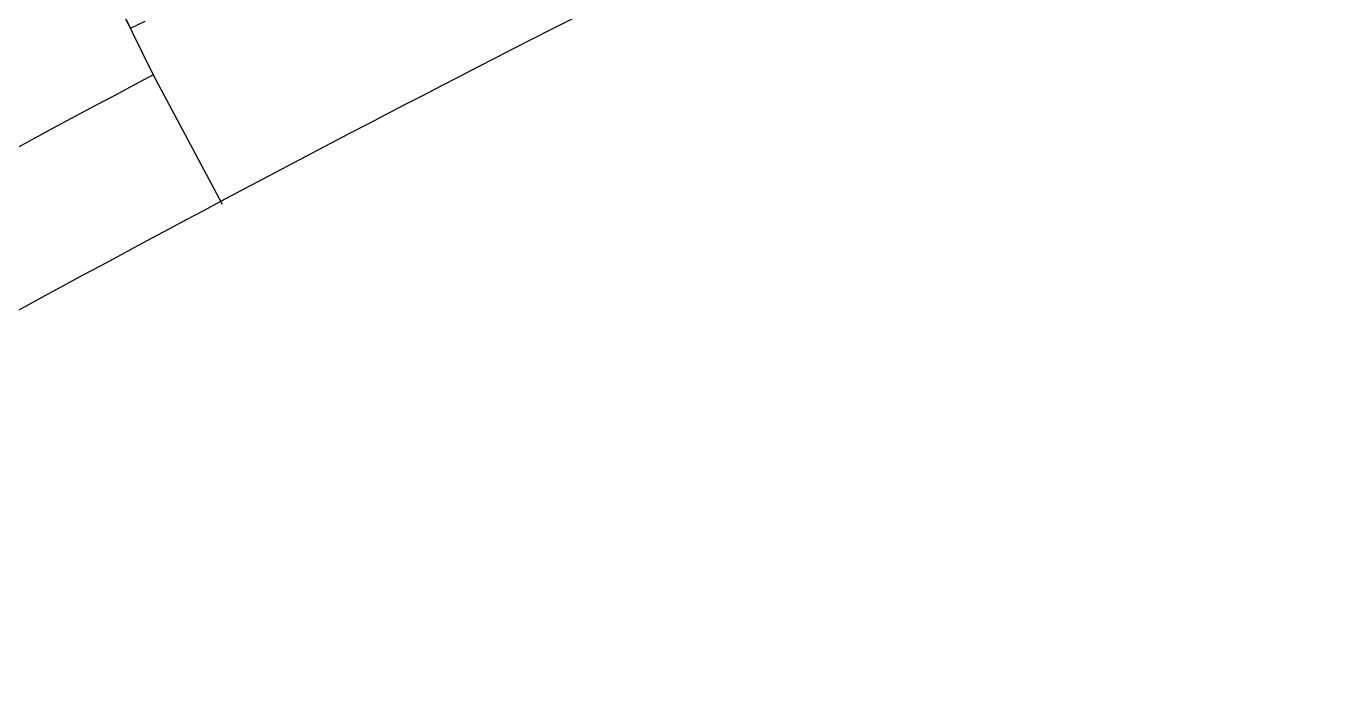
# Model space of a CAD drawing. Header units: millimetres. Extents: x -27104 to 125781, y -3376 to 46996.
# Drawn here: x 55972.76 to 55999.69, y 18992.41 to 19006.17 of the extents above; entities that cross this region are included whole.
import ezdxf

# ---------------------------------------------------------------- set-up
doc = ezdxf.new("R2010")
doc.units = ezdxf.units.MM
doc.header["$LTSCALE"] = 100
doc.header["$MEASUREMENT"] = 0
doc.layers.get('0').update_dxf_attribs({"linetype": 'CONTINUOUS'})
for name, color, linetype in [('ELE9', 9, 'CONTINUOUS'), ('WIN', 4, 'CONTINUOUS'), ('WIN2', 5, 'CONTINUOUS')]:
    doc.layers.add(name, color=color, linetype=linetype)

# ---------------------------------------------------------------- blocks, each defined once
blk = doc.blocks.new('A$C37502152')
at = {"ltscale": 1000}
blk.add_wipeout([(1400, 246), (0, 246), (0, 0), (1400, 0)], dxfattribs=at)
at = {"layer": 'WIN', "ltscale": 1000}
blk.add_line((1400, 0), (1400, 246), dxfattribs=at)
at = {"layer": 'WIN2'}
for p, q in [((1399, 246), (1382.9, 246)), ((1400, 172.8), (1400, 245))]:
    blk.add_line(p, q, dxfattribs=at)
blk.add_arc((1399, 245), 1, 0, 90, dxfattribs=at)
blk = doc.blocks.new('ggtyu')
at = {"layer": 'ELE9', "color": 253, "ltscale": 0.1}
blk.add_lwpolyline([(55785.897, 19168.978, 0.0156), (55761.084, 19154.8), (55761.251, 19154.51), (55749.391, 19147.663), (55749.509, 19147.458, 0.059062), (55666.899, 19078.127)], format="xyb", dxfattribs=at)
blk.add_lwpolyline([(55785.897, 19168.978), (55787.305, 19166.332)], dxfattribs=at)
blk.add_arc((56000.646, 18764.339), 455.16, 117.95528, 121.17103, dxfattribs=at)
at = {"layer": 'ELE9', "color": 253, "ltscale": 0.1, "xscale": 0.01956378461538461, "yscale": 0.01956378461538461, "zscale": 0.01956378461538461, "rotation": 206.2426701421541}
blk.add_blockref('A$C37502152', (55807.867, 19186.356), dxfattribs=at)
at = {"layer": 'ELE9', "color": 253, "ltscale": 0.1}
blk.add_lwpolyline([(55783.301, 19174.245), (55785.897, 19168.978)], dxfattribs=at)
blk.add_arc((56000.646, 18764.339), 455.16, 114.5428, 117.95528, dxfattribs=at)

msp = doc.modelspace()

# ---------------------------------------------------------------- block references
msp.add_blockref('ggtyu', (189.458, -163.799))

doc.saveas('drawing.dxf')
